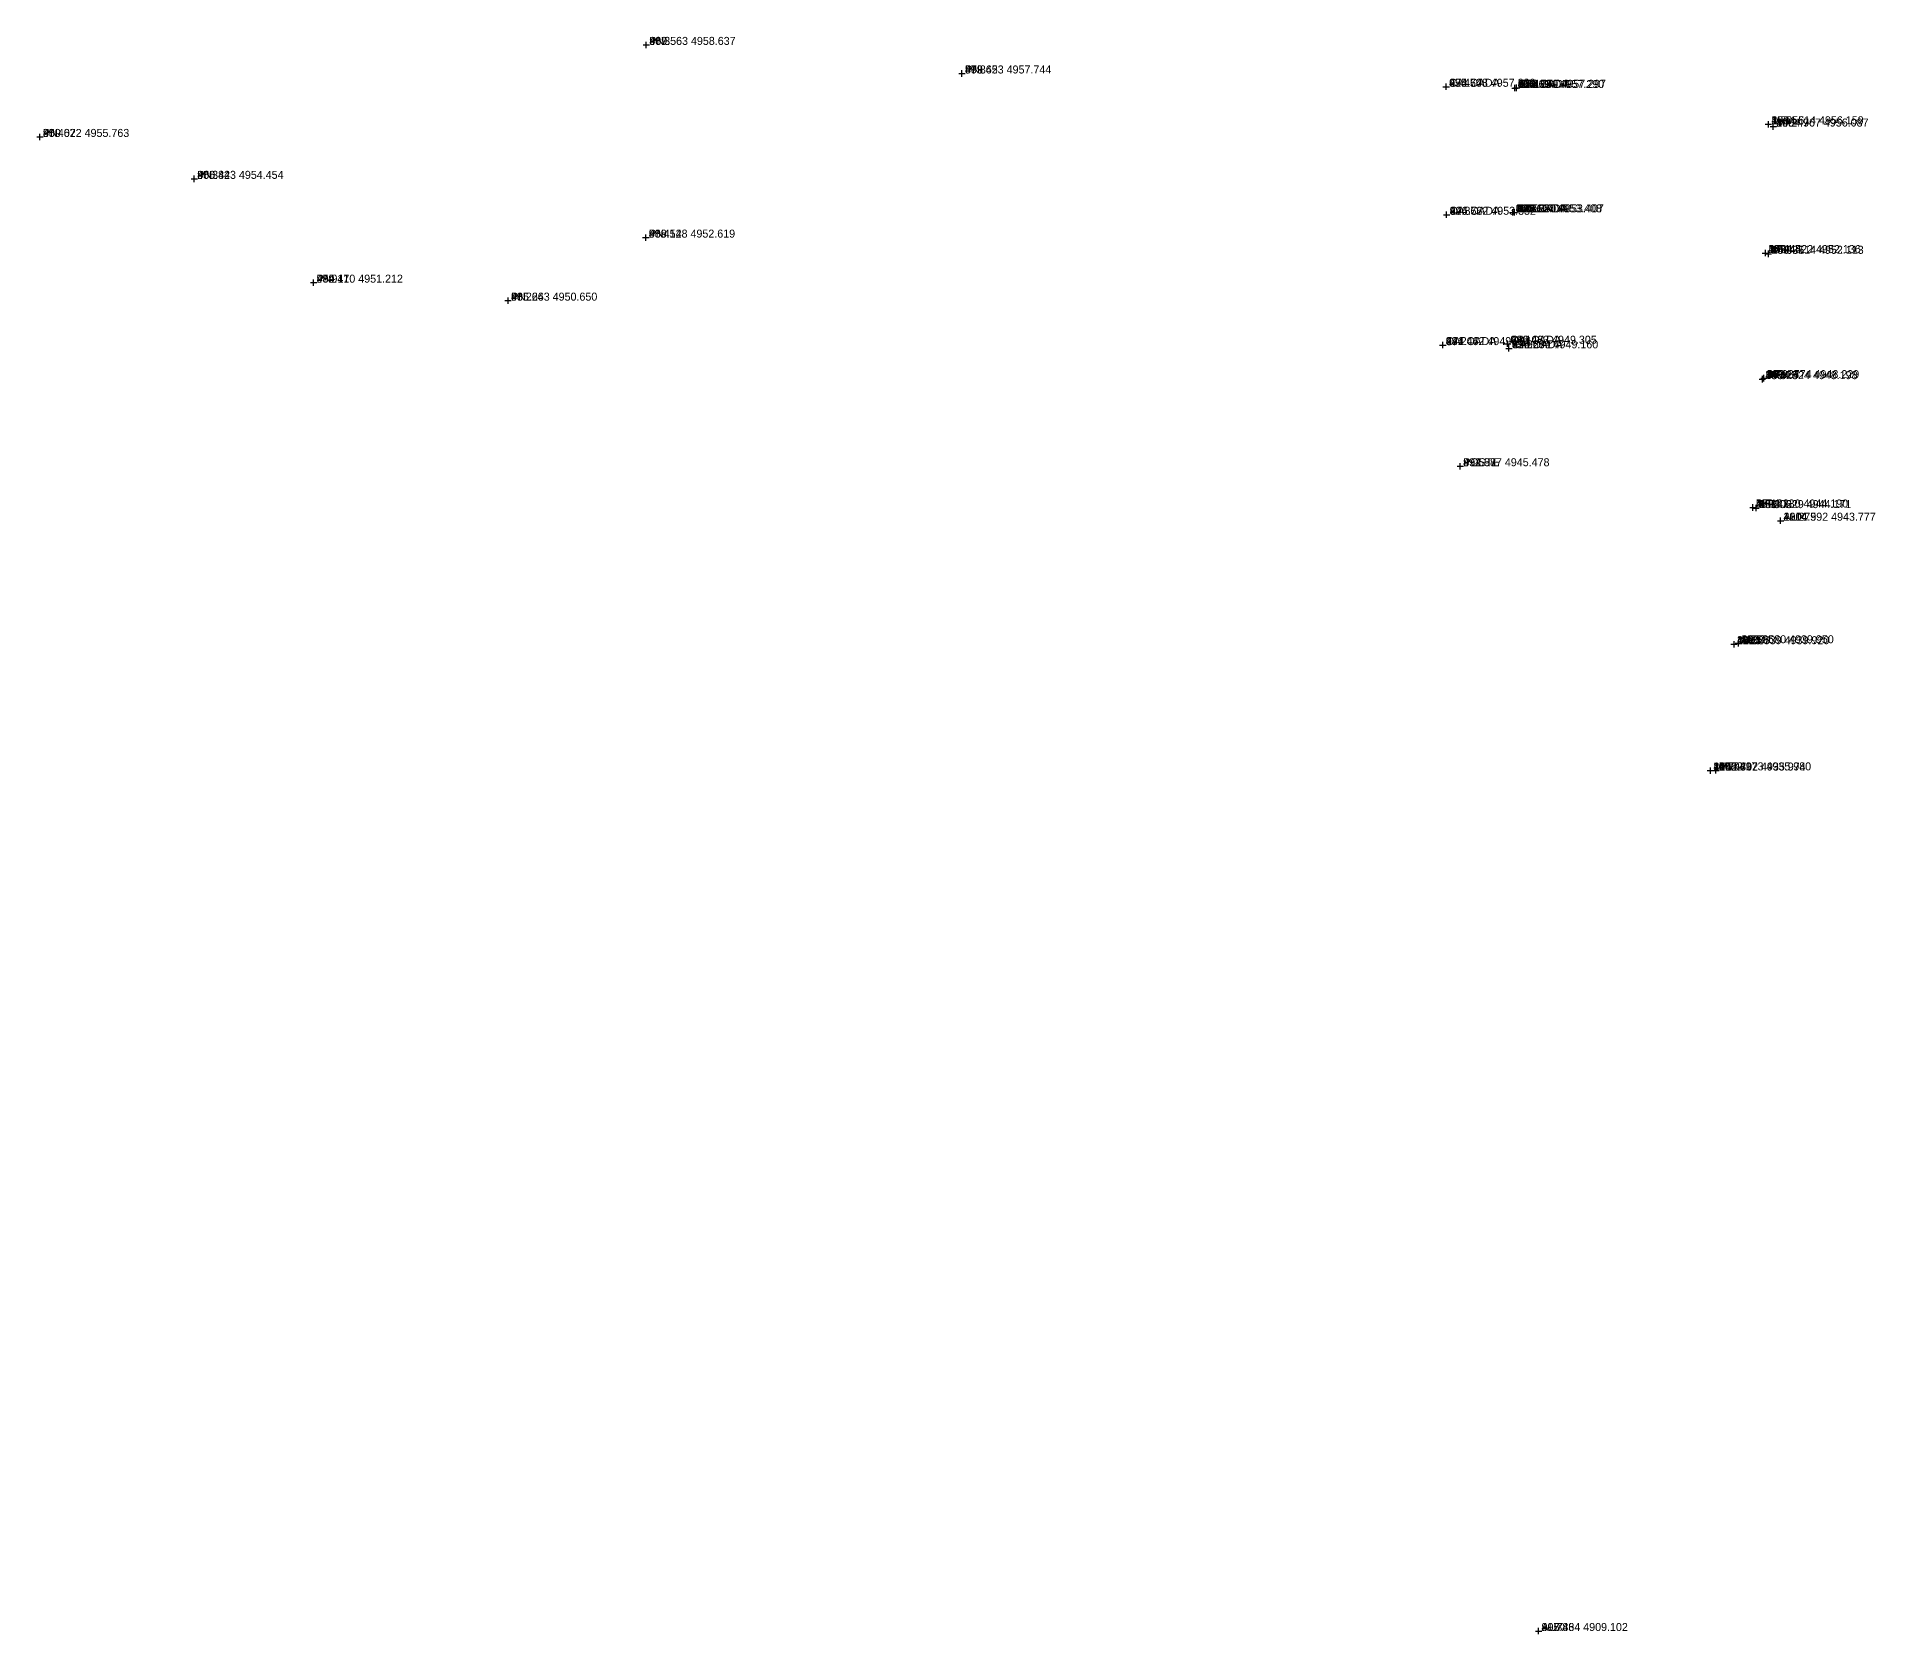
# Model space of a CAD drawing. Extents: x 886 to 1008, y 4909 to 5108.
# Drawn here: x 950.5 to 1008, y 4909 to 4958.9 of the extents above; entities that cross this region are included whole.
import ezdxf

# ---------------------------------------------------------------- set-up
doc = ezdxf.new("R2010")
doc.units = 0
doc.linetypes.add('1', pattern=[0])
doc.layers.get('0').update_dxf_attribs({"linetype": '1'})
doc.styles.add('STD', font='txt')

# ---------------------------------------------------------------- blocks, each defined once
blk = doc.blocks.new('CROSS')
at = {"color": 0}
for p, q in [((-50, 0), (50, 0)), ((0, -50), (0, 50))]:
    blk.add_line(p, q, dxfattribs=at)

msp = doc.modelspace()

# ---------------------------------------------------------------- block references
at = {"layer": 'POINT', "color": 2, "xscale": 0.002, "yscale": 0.002, "zscale": 0.002}
for p in [(969.563, 4958.6372, 50.3563), (979.4233, 4957.7445, 49.8651), (994.5477, 4957.3295, 45.4697), (996.6943, 4957.2905, 45.4035), (996.7492, 4957.2972, 45.1955), (1004.614, 4956.1585, 45.055), (1004.7667, 4956.0872, 45.2492), (950.6223, 4955.7629, 50.4072), (955.4426, 4954.4541, 50.3816), (994.5623, 4953.3317, 44.8718), (996.6274, 4953.4079, 44.8163), (996.6802, 4953.4067, 44.5982), (969.548, 4952.6186, 50.412), (1004.5217, 4952.1357, 44.4439), (1004.6142, 4952.1127, 44.6311), (959.1702, 4951.2116, 49.9407), (965.2433, 4950.6501, 50.2659), (994.4424, 4949.2614, 44.2463), (996.463, 4949.3045, 44.1481), (996.5086, 4949.1602, 43.9281), (1004.4238, 4948.1984, 43.8248), (1004.4741, 4948.2291, 43.9871), (994.987, 4945.478, 43.557), (1004.1299, 4944.19, 43.1222), (1004.2294, 4944.1706, 43.3059), (1004.9924, 4943.7771, 43.2751), (1003.5389, 4939.9204, 42.3865), (1003.6797, 4939.9497, 42.5847), (1002.8016, 4935.9741, 41.7467), (1002.9729, 4935.9799, 41.9409), (997.4344, 4909.1015, 40.7861)]:
    msp.add_blockref('CROSS', p, dxfattribs=at)

# ---------------------------------------------------------------- texts
at = {"layer": 'CO_ORDS', "color": 3, "style": 'STD'}
for s, p in [(' 969.563 4958.637', (969.563, 4958.6372, 50.3563)), (' 979.423 4957.744', (979.4233, 4957.7445, 49.8651)), (' 994.548 4957.330', (994.5477, 4957.3295, 45.4697)), (' 996.694 4957.290', (996.6943, 4957.2905, 45.4035)), (' 996.749 4957.297', (996.7492, 4957.2972, 45.1955)), (' 1004.614 4956.159', (1004.614, 4956.1585, 45.055)), (' 1004.767 4956.087', (1004.7667, 4956.0872, 45.2492)), (' 950.622 4955.763', (950.6223, 4955.7629, 50.4072)), (' 955.443 4954.454', (955.4426, 4954.4541, 50.3816)), (' 994.562 4953.332', (994.5623, 4953.3317, 44.8718)), (' 996.627 4953.408', (996.6274, 4953.4079, 44.8163)), (' 996.680 4953.407', (996.6802, 4953.4067, 44.5982)), (' 969.548 4952.619', (969.548, 4952.6186, 50.412)), (' 1004.522 4952.136', (1004.5217, 4952.1357, 44.4439)), (' 1004.614 4952.113', (1004.6142, 4952.1127, 44.6311)), (' 959.170 4951.212', (959.1702, 4951.2116, 49.9407)), (' 965.243 4950.650', (965.2433, 4950.6501, 50.2659)), (' 994.442 4949.261', (994.4424, 4949.2614, 44.2463)), (' 996.463 4949.305', (996.463, 4949.3045, 44.1481)), (' 996.509 4949.160', (996.5086, 4949.1602, 43.9281)), (' 1004.424 4948.198', (1004.4238, 4948.1984, 43.8248)), (' 1004.474 4948.229', (1004.4741, 4948.2291, 43.9871)), (' 994.987 4945.478', (994.987, 4945.478, 43.557)), (' 1004.130 4944.190', (1004.1299, 4944.19, 43.1222)), (' 1004.229 4944.171', (1004.2294, 4944.1706, 43.3059)), (' 1004.992 4943.777', (1004.9924, 4943.7771, 43.2751)), (' 1003.539 4939.920', (1003.5389, 4939.9204, 42.3865)), (' 1003.680 4939.950', (1003.6797, 4939.9497, 42.5847)), (' 1002.802 4935.974', (1002.8016, 4935.9741, 41.7467)), (' 1002.973 4935.980', (1002.9729, 4935.9799, 41.9409)), (' 997.434 4909.102', (997.4344, 4909.1015, 40.7861))]:
    msp.add_text(s, height=0.25, dxfattribs=at).set_placement(p)
at = {"layer": 'CODE', "color": 3, "style": 'STD'}
for s, p in [(' PN', (969.563, 4958.6372, 50.3563)), (' PN', (979.4233, 4957.7445, 49.8651)), (' CALCADA', (994.5477, 4957.3295, 45.4697)), (' CALCADA', (996.6943, 4957.2905, 45.4035)), (' CALCADA', (996.7492, 4957.2972, 45.1955)), (' MF', (1004.614, 4956.1585, 45.055)), (' MF', (1004.7667, 4956.0872, 45.2492)), (' PN', (950.6223, 4955.7629, 50.4072)), (' PN', (955.4426, 4954.4541, 50.3816)), (' CALCADA', (994.5623, 4953.3317, 44.8718)), (' CALCADA', (996.6274, 4953.4079, 44.8163)), (' CALCADA', (996.6802, 4953.4067, 44.5982)), (' PN', (969.548, 4952.6186, 50.412)), (' MF', (1004.5217, 4952.1357, 44.4439)), (' MF', (1004.6142, 4952.1127, 44.6311)), (' PN', (959.1702, 4951.2116, 49.9407)), (' PN', (965.2433, 4950.6501, 50.2659)), (' CALCADA', (994.4424, 4949.2614, 44.2463)), (' CALCADA', (996.463, 4949.3045, 44.1481)), (' CALCADA', (996.5086, 4949.1602, 43.9281)), (' MF', (1004.4238, 4948.1984, 43.8248)), (' MF', (1004.4741, 4948.2291, 43.9871)), (' POSTE', (994.987, 4945.478, 43.557)), (' MF', (1004.1299, 4944.19, 43.1222)), (' MF', (1004.2294, 4944.1706, 43.3059)), (' AUX', (1004.9924, 4943.7771, 43.2751)), (' MF', (1003.5389, 4939.9204, 42.3865)), (' MF', (1003.6797, 4939.9497, 42.5847)), (' MF', (1002.8016, 4935.9741, 41.7467)), (' MF', (1002.9729, 4935.9799, 41.9409)), (' AUX', (997.4344, 4909.1015, 40.7861))]:
    msp.add_text(s, height=0.25, dxfattribs=at).set_placement(p)
at = {"layer": 'HEIGHT', "color": 3, "style": 'STD'}
for s, p in [(' 50.356', (969.563, 4958.6372, 50.3563)), (' 49.865', (979.4233, 4957.7445, 49.8651)), (' 45.470', (994.5477, 4957.3295, 45.4697)), (' 45.403', (996.6943, 4957.2905, 45.4035)), (' 45.195', (996.7492, 4957.2972, 45.1955)), (' 45.055', (1004.614, 4956.1585, 45.055)), (' 45.249', (1004.7667, 4956.0872, 45.2492)), (' 50.407', (950.6223, 4955.7629, 50.4072)), (' 50.382', (955.4426, 4954.4541, 50.3816)), (' 44.872', (994.5623, 4953.3317, 44.8718)), (' 44.816', (996.6274, 4953.4079, 44.8163)), (' 44.598', (996.6802, 4953.4067, 44.5982)), (' 50.412', (969.548, 4952.6186, 50.412)), (' 44.444', (1004.5217, 4952.1357, 44.4439)), (' 44.631', (1004.6142, 4952.1127, 44.6311)), (' 49.941', (959.1702, 4951.2116, 49.9407)), (' 50.266', (965.2433, 4950.6501, 50.2659)), (' 44.246', (994.4424, 4949.2614, 44.2463)), (' 44.148', (996.463, 4949.3045, 44.1481)), (' 43.928', (996.5086, 4949.1602, 43.9281)), (' 43.825', (1004.4238, 4948.1984, 43.8248)), (' 43.987', (1004.4741, 4948.2291, 43.9871)), (' 43.557', (994.987, 4945.478, 43.557)), (' 43.122', (1004.1299, 4944.19, 43.1222)), (' 43.306', (1004.2294, 4944.1706, 43.3059)), (' 43.275', (1004.9924, 4943.7771, 43.2751)), (' 42.387', (1003.5389, 4939.9204, 42.3865)), (' 42.585', (1003.6797, 4939.9497, 42.5847)), (' 41.747', (1002.8016, 4935.9741, 41.7467)), (' 41.941', (1002.9729, 4935.9799, 41.9409)), (' 40.786', (997.4344, 4909.1015, 40.7861))]:
    msp.add_text(s, height=0.25, dxfattribs=at).set_placement(p)
at = {"layer": 'PT_ID', "color": 3, "style": 'STD'}
for s, p in [(' 487', (969.563, 4958.6372, 50.3563)), (' 503', (979.4233, 4957.7445, 49.8651)), (' 325', (994.5477, 4957.3295, 45.4697)), (' 324', (996.6943, 4957.2905, 45.4035)), (' 323', (996.7492, 4957.2972, 45.1955)), (' 254', (1004.614, 4956.1585, 45.055)), (' 255', (1004.7667, 4956.0872, 45.2492)), (' 459', (950.6223, 4955.7629, 50.4072)), (' 460', (955.4426, 4954.4541, 50.3816)), (' 326', (994.5623, 4953.3317, 44.8718)), (' 327', (996.6274, 4953.4079, 44.8163)), (' 328', (996.6802, 4953.4067, 44.5982)), (' 486', (969.548, 4952.6186, 50.412)), (' 256', (1004.5217, 4952.1357, 44.4439)), (' 257', (1004.6142, 4952.1127, 44.6311)), (' 484', (959.1702, 4951.2116, 49.9407)), (' 485', (965.2433, 4950.6501, 50.2659)), (' 331', (994.4424, 4949.2614, 44.2463)), (' 330', (996.463, 4949.3045, 44.1481)), (' 329', (996.5086, 4949.1602, 43.9281)), (' 258', (1004.4238, 4948.1984, 43.8248)), (' 259', (1004.4741, 4948.2291, 43.9871)), (' 332', (994.987, 4945.478, 43.557)), (' 260', (1004.1299, 4944.19, 43.1222)), (' 261', (1004.2294, 4944.1706, 43.3059)), (' 221', (1004.9924, 4943.7771, 43.2751)), (' 262', (1003.5389, 4939.9204, 42.3865)), (' 263', (1003.6797, 4939.9497, 42.5847)), (' 264', (1002.8016, 4935.9741, 41.7467)), (' 265', (1002.9729, 4935.9799, 41.9409)), (' 305', (997.4344, 4909.1015, 40.7861))]:
    msp.add_text(s, height=0.25, dxfattribs=at).set_placement(p)

doc.saveas('drawing.dxf')
